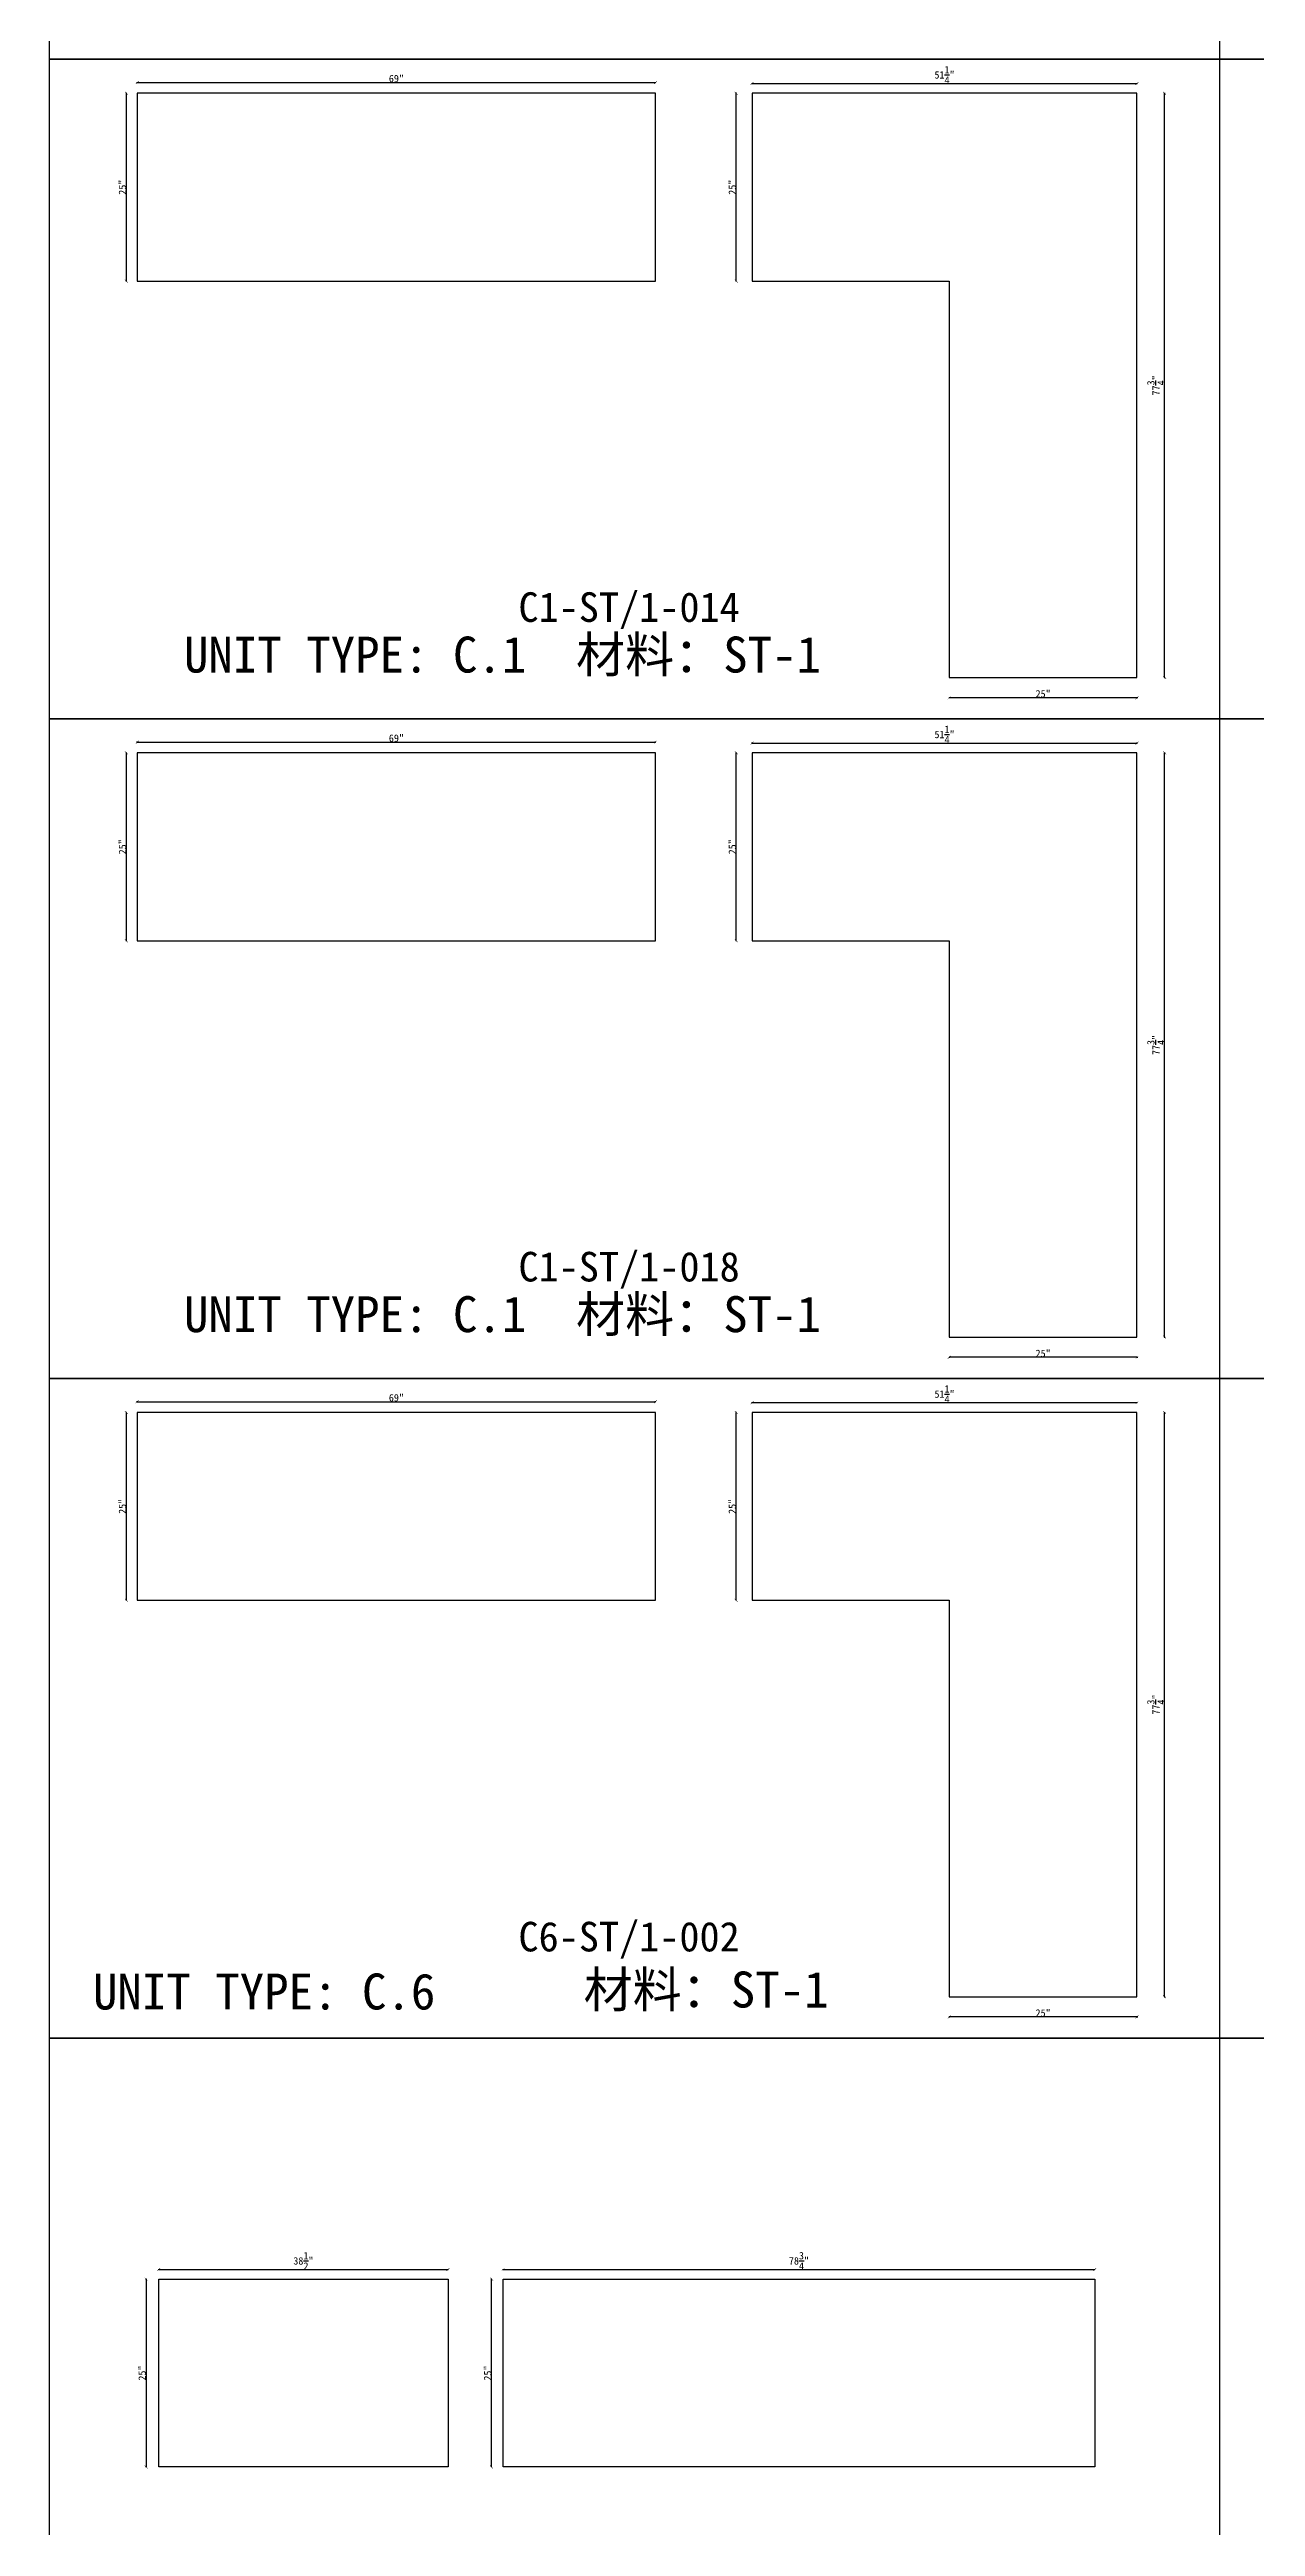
# Model space of a CAD drawing. Header units: millimetres. Extents: x -46966 to 138077, y -48408 to 2116.
# Drawn here: x 15521 to 19599, y -12752 to -4379 of the extents above; entities that cross this region are included whole.
import ezdxf
from ezdxf.enums import TextEntityAlignment as Align

# ---------------------------------------------------------------- set-up
doc = ezdxf.new("R2010")
doc.units = ezdxf.units.MM
doc.layers.add('PART_NUMBER', color=3, linetype='Continuous')
doc.styles.add('样式 1', font='')
doc.styles.get('样式 1').set_extended_font_data('NSimSun')
doc.dimstyles.new('副本 ISO-25', dxfattribs={"dimtxt": 25, "dimasz": 10, "dimexe": 1.5, "dimexo": 0.5, "dimtad": 1, "dimlfac": 0.03937, "dimlunit": 5, "dimtxsty": '样式 1', "dimblk": 'ARCHTICK', "dimcen": 2.5, "dimclrd": 256, "dimclrt": 1, "dimazin": 3, "dimtfac": 1, "dimtmove": 0, "dimatfit": 3, "dimfxlon": 1})

# ---------------------------------------------------------------- blocks, each defined once
blk = doc.blocks.new('_ArchTick')
at = {"color": 0, "linetype": 'ByBlock', "const_width": 0.15}
blk.add_lwpolyline([(-0.5, -0.5), (0.5, 0.5)], dxfattribs=at)
blk = doc.blocks.new('*D743')
at = {"color": 0, "lineweight": -2, "transparency": 16777216}
for p, q in [((15781.4, -4526.8), (15778.9, -4526.8)), ((15781.4, -5161.8), (15778.9, -5161.8))]:
    blk.add_line(p, q, dxfattribs=at)
at = {"lineweight": -2, "transparency": 16777216}
blk.add_line((15780.4, -5161.8), (15780.4, -4526.8), dxfattribs=at)
at = {"layer": 'Defpoints', "color": 0, "transparency": 16777216}
for p in [(15780.4, -4526.8), (15817.3, -4526.8), (15817.3, -5161.8)]:
    blk.add_point(p, dxfattribs=at)
at = {"lineweight": -2, "transparency": 16777216, "xscale": 10, "yscale": 10, "zscale": 10}
for p, rotation in [((15780.4, -4526.8), 90), ((15780.4, -5161.8), 270)]:
    blk.add_blockref('_ArchTick', p, dxfattribs=dict(at, rotation=rotation))
at = {"color": 1, "transparency": 16777216, "insert": (15767.3, -4844.3), "char_height": 25, "attachment_point": 5, "rotation": 90, "style": '样式 1'}
blk.add_mtext('\\A1;25"', dxfattribs=at)
blk = doc.blocks.new('*D744')
at = {"color": 0, "lineweight": -2, "transparency": 16777216}
for p, q in [((15817.3, -4491.5), (15817.3, -4489)), ((17569.9, -4491.5), (17569.9, -4489))]:
    blk.add_line(p, q, dxfattribs=at)
at = {"lineweight": -2, "transparency": 16777216}
blk.add_line((15817.3, -4490.5), (17569.9, -4490.5), dxfattribs=at)
at = {"layer": 'Defpoints', "color": 0, "transparency": 16777216}
for p in [(17569.9, -4490.5), (15817.3, -4526.8), (17569.9, -4526.8)]:
    blk.add_point(p, dxfattribs=at)
at = {"lineweight": -2, "transparency": 16777216, "xscale": 10, "yscale": 10, "zscale": 10, "rotation": 180}
blk.add_blockref('_ArchTick', (15817.3, -4490.5), dxfattribs=at)
at = {"lineweight": -2, "transparency": 16777216, "xscale": 10, "yscale": 10, "zscale": 10}
blk.add_blockref('_ArchTick', (17569.9, -4490.5), dxfattribs=at)
at = {"color": 1, "transparency": 16777216, "insert": (16693.6, -4477.3), "char_height": 25, "attachment_point": 5, "style": '样式 1'}
blk.add_mtext('\\A1;69"', dxfattribs=at)
blk = doc.blocks.new('*D745')
at = {"color": 0, "lineweight": -2, "transparency": 16777216}
for p, q in [((17896.2, -4494.7), (17896.2, -4492.2)), ((19198, -4494.7), (19198, -4492.2))]:
    blk.add_line(p, q, dxfattribs=at)
at = {"lineweight": -2, "transparency": 16777216}
blk.add_line((17896.2, -4493.7), (19198, -4493.7), dxfattribs=at)
at = {"layer": 'Defpoints', "color": 0, "transparency": 16777216}
for p in [(19198, -4493.7), (17896.2, -4526.8), (19198, -4526.8)]:
    blk.add_point(p, dxfattribs=at)
at = {"lineweight": -2, "transparency": 16777216, "xscale": 10, "yscale": 10, "zscale": 10, "rotation": 180}
blk.add_blockref('_ArchTick', (17896.2, -4493.7), dxfattribs=at)
at = {"lineweight": -2, "transparency": 16777216, "xscale": 10, "yscale": 10, "zscale": 10}
blk.add_blockref('_ArchTick', (19198, -4493.7), dxfattribs=at)
at = {"color": 1, "transparency": 16777216, "insert": (18547.1, -4464.6), "char_height": 25, "attachment_point": 5, "style": '样式 1'}
blk.add_mtext('\\A1;51{\\H1x;\\S1/4;}"', dxfattribs=at)
blk = doc.blocks.new('*D746')
at = {"color": 0, "lineweight": -2, "transparency": 16777216}
for p, q in [((17843.8, -4526.8), (17841.3, -4526.8)), ((17843.8, -5161.8), (17841.3, -5161.8))]:
    blk.add_line(p, q, dxfattribs=at)
at = {"lineweight": -2, "transparency": 16777216}
blk.add_line((17842.8, -5161.8), (17842.8, -4526.8), dxfattribs=at)
at = {"layer": 'Defpoints', "color": 0, "transparency": 16777216}
for p in [(17842.8, -4526.8), (17896.2, -4526.8), (17896.2, -5161.8)]:
    blk.add_point(p, dxfattribs=at)
at = {"lineweight": -2, "transparency": 16777216, "xscale": 10, "yscale": 10, "zscale": 10}
for p, rotation in [((17842.8, -4526.8), 90), ((17842.8, -5161.8), 270)]:
    blk.add_blockref('_ArchTick', p, dxfattribs=dict(at, rotation=rotation))
at = {"color": 1, "transparency": 16777216, "insert": (17829.6, -4844.3), "char_height": 25, "attachment_point": 5, "rotation": 90, "style": '样式 1'}
blk.add_mtext('\\A1;25"', dxfattribs=at)
blk = doc.blocks.new('*D747')
at = {"color": 0, "lineweight": -2, "transparency": 16777216}
for p, q in [((18563, -6569.1), (18563, -6571.6)), ((19198, -6569.1), (19198, -6571.6))]:
    blk.add_line(p, q, dxfattribs=at)
at = {"lineweight": -2, "transparency": 16777216}
blk.add_line((19198, -6570.1), (18563, -6570.1), dxfattribs=at)
at = {"layer": 'Defpoints', "color": 0, "transparency": 16777216}
for p in [(18563, -6501.7), (19198, -6501.7), (18563, -6570.1)]:
    blk.add_point(p, dxfattribs=at)
at = {"lineweight": -2, "transparency": 16777216, "xscale": 10, "yscale": 10, "zscale": 10, "rotation": 180}
blk.add_blockref('_ArchTick', (18563, -6570.1), dxfattribs=at)
at = {"lineweight": -2, "transparency": 16777216, "xscale": 10, "yscale": 10, "zscale": 10}
blk.add_blockref('_ArchTick', (19198, -6570.1), dxfattribs=at)
at = {"color": 1, "transparency": 16777216, "insert": (18880.5, -6556.9), "char_height": 25, "attachment_point": 5, "style": '样式 1'}
blk.add_mtext('\\A1;25"', dxfattribs=at)
blk = doc.blocks.new('*D748')
at = {"color": 0, "lineweight": -2, "transparency": 16777216}
for p, q in [((19290.2, -4526.8), (19292.7, -4526.8)), ((19290.2, -6501.7), (19292.7, -6501.7))]:
    blk.add_line(p, q, dxfattribs=at)
at = {"lineweight": -2, "transparency": 16777216}
blk.add_line((19291.2, -6501.7), (19291.2, -4526.8), dxfattribs=at)
at = {"layer": 'Defpoints', "color": 0, "transparency": 16777216}
for p in [(19198, -4526.8), (19291.2, -4526.8), (19198, -6501.7)]:
    blk.add_point(p, dxfattribs=at)
at = {"lineweight": -2, "transparency": 16777216, "xscale": 10, "yscale": 10, "zscale": 10}
for p, rotation in [((19291.2, -4526.8), 90), ((19291.2, -6501.7), 270)]:
    blk.add_blockref('_ArchTick', p, dxfattribs=dict(at, rotation=rotation))
at = {"color": 1, "transparency": 16777216, "insert": (19262.1, -5514.2), "char_height": 25, "attachment_point": 5, "rotation": 90, "style": '样式 1'}
blk.add_mtext('\\A1;77{\\H1x;\\S3/4;}"', dxfattribs=at)
blk = doc.blocks.new('*D756')
at = {"color": 0, "lineweight": -2, "transparency": 16777216}
for p, q in [((15781.4, -6756.4), (15778.9, -6756.4)), ((15781.4, -7391.4), (15778.9, -7391.4))]:
    blk.add_line(p, q, dxfattribs=at)
at = {"lineweight": -2, "transparency": 16777216}
blk.add_line((15780.4, -7391.4), (15780.4, -6756.4), dxfattribs=at)
at = {"layer": 'Defpoints', "color": 0, "transparency": 16777216}
for p in [(15780.4, -6756.4), (15817.3, -6756.4), (15817.3, -7391.4)]:
    blk.add_point(p, dxfattribs=at)
at = {"lineweight": -2, "transparency": 16777216, "xscale": 10, "yscale": 10, "zscale": 10}
for p, rotation in [((15780.4, -6756.4), 90), ((15780.4, -7391.4), 270)]:
    blk.add_blockref('_ArchTick', p, dxfattribs=dict(at, rotation=rotation))
at = {"color": 1, "transparency": 16777216, "insert": (15767.3, -7073.9), "char_height": 25, "attachment_point": 5, "rotation": 90, "style": '样式 1'}
blk.add_mtext('\\A1;25"', dxfattribs=at)
blk = doc.blocks.new('*D757')
at = {"color": 0, "lineweight": -2, "transparency": 16777216}
for p, q in [((15817.3, -6721), (15817.3, -6718.5)), ((17569.9, -6721), (17569.9, -6718.5))]:
    blk.add_line(p, q, dxfattribs=at)
at = {"lineweight": -2, "transparency": 16777216}
blk.add_line((15817.3, -6720), (17569.9, -6720), dxfattribs=at)
at = {"layer": 'Defpoints', "color": 0, "transparency": 16777216}
for p in [(15817.3, -6756.4), (17569.9, -6720), (17569.9, -6756.4)]:
    blk.add_point(p, dxfattribs=at)
at = {"lineweight": -2, "transparency": 16777216, "xscale": 10, "yscale": 10, "zscale": 10, "rotation": 180}
blk.add_blockref('_ArchTick', (15817.3, -6720), dxfattribs=at)
at = {"lineweight": -2, "transparency": 16777216, "xscale": 10, "yscale": 10, "zscale": 10}
blk.add_blockref('_ArchTick', (17569.9, -6720), dxfattribs=at)
at = {"color": 1, "transparency": 16777216, "insert": (16693.6, -6706.9), "char_height": 25, "attachment_point": 5, "style": '样式 1'}
blk.add_mtext('\\A1;69"', dxfattribs=at)
blk = doc.blocks.new('*D758')
at = {"color": 0, "lineweight": -2, "transparency": 16777216}
for p, q in [((17896.2, -6724.2), (17896.2, -6721.7)), ((19198, -6724.2), (19198, -6721.7))]:
    blk.add_line(p, q, dxfattribs=at)
at = {"lineweight": -2, "transparency": 16777216}
blk.add_line((17896.2, -6723.2), (19198, -6723.2), dxfattribs=at)
at = {"layer": 'Defpoints', "color": 0, "transparency": 16777216}
for p in [(17896.2, -6756.4), (19198, -6723.2), (19198, -6756.4)]:
    blk.add_point(p, dxfattribs=at)
at = {"lineweight": -2, "transparency": 16777216, "xscale": 10, "yscale": 10, "zscale": 10, "rotation": 180}
blk.add_blockref('_ArchTick', (17896.2, -6723.2), dxfattribs=at)
at = {"lineweight": -2, "transparency": 16777216, "xscale": 10, "yscale": 10, "zscale": 10}
blk.add_blockref('_ArchTick', (19198, -6723.2), dxfattribs=at)
at = {"color": 1, "transparency": 16777216, "insert": (18547.1, -6694.2), "char_height": 25, "attachment_point": 5, "style": '样式 1'}
blk.add_mtext('\\A1;51{\\H1x;\\S1/4;}"', dxfattribs=at)
blk = doc.blocks.new('*D759')
at = {"color": 0, "lineweight": -2, "transparency": 16777216}
for p, q in [((17843.8, -6756.4), (17841.3, -6756.4)), ((17843.8, -7391.4), (17841.3, -7391.4))]:
    blk.add_line(p, q, dxfattribs=at)
at = {"lineweight": -2, "transparency": 16777216}
blk.add_line((17842.8, -7391.4), (17842.8, -6756.4), dxfattribs=at)
at = {"layer": 'Defpoints', "color": 0, "transparency": 16777216}
for p in [(17842.8, -6756.4), (17896.2, -6756.4), (17896.2, -7391.4)]:
    blk.add_point(p, dxfattribs=at)
at = {"lineweight": -2, "transparency": 16777216, "xscale": 10, "yscale": 10, "zscale": 10}
for p, rotation in [((17842.8, -6756.4), 90), ((17842.8, -7391.4), 270)]:
    blk.add_blockref('_ArchTick', p, dxfattribs=dict(at, rotation=rotation))
at = {"color": 1, "transparency": 16777216, "insert": (17829.6, -7073.9), "char_height": 25, "attachment_point": 5, "rotation": 90, "style": '样式 1'}
blk.add_mtext('\\A1;25"', dxfattribs=at)
blk = doc.blocks.new('*D760')
at = {"color": 0, "lineweight": -2, "transparency": 16777216}
for p, q in [((18563, -8798.6), (18563, -8801.1)), ((19198, -8798.6), (19198, -8801.1))]:
    blk.add_line(p, q, dxfattribs=at)
at = {"lineweight": -2, "transparency": 16777216}
blk.add_line((19198, -8799.6), (18563, -8799.6), dxfattribs=at)
at = {"layer": 'Defpoints', "color": 0, "transparency": 16777216}
for p in [(18563, -8731.2), (19198, -8731.2), (18563, -8799.6)]:
    blk.add_point(p, dxfattribs=at)
at = {"lineweight": -2, "transparency": 16777216, "xscale": 10, "yscale": 10, "zscale": 10, "rotation": 180}
blk.add_blockref('_ArchTick', (18563, -8799.6), dxfattribs=at)
at = {"lineweight": -2, "transparency": 16777216, "xscale": 10, "yscale": 10, "zscale": 10}
blk.add_blockref('_ArchTick', (19198, -8799.6), dxfattribs=at)
at = {"color": 1, "transparency": 16777216, "insert": (18880.5, -8786.5), "char_height": 25, "attachment_point": 5, "style": '样式 1'}
blk.add_mtext('\\A1;25"', dxfattribs=at)
blk = doc.blocks.new('*D761')
at = {"color": 0, "lineweight": -2, "transparency": 16777216}
for p, q in [((19290.2, -6756.4), (19292.7, -6756.4)), ((19290.2, -8731.2), (19292.7, -8731.2))]:
    blk.add_line(p, q, dxfattribs=at)
at = {"lineweight": -2, "transparency": 16777216}
blk.add_line((19291.2, -8731.2), (19291.2, -6756.4), dxfattribs=at)
at = {"layer": 'Defpoints', "color": 0, "transparency": 16777216}
for p in [(19198, -6756.4), (19291.2, -6756.4), (19198, -8731.2)]:
    blk.add_point(p, dxfattribs=at)
at = {"lineweight": -2, "transparency": 16777216, "xscale": 10, "yscale": 10, "zscale": 10}
for p, rotation in [((19291.2, -6756.4), 90), ((19291.2, -8731.2), 270)]:
    blk.add_blockref('_ArchTick', p, dxfattribs=dict(at, rotation=rotation))
at = {"color": 1, "transparency": 16777216, "insert": (19262.1, -7743.8), "char_height": 25, "attachment_point": 5, "rotation": 90, "style": '样式 1'}
blk.add_mtext('\\A1;77{\\H1x;\\S3/4;}"', dxfattribs=at)
blk = doc.blocks.new('*D763')
at = {"color": 0, "lineweight": -2, "transparency": 16777216}
for p, q in [((15890.2, -11883.8), (15890.2, -11881.3)), ((16868.1, -11883.8), (16868.1, -11881.3))]:
    blk.add_line(p, q, dxfattribs=at)
at = {"lineweight": -2, "transparency": 16777216}
blk.add_line((15890.2, -11882.8), (16868.1, -11882.8), dxfattribs=at)
at = {"layer": 'Defpoints', "color": 0, "transparency": 16777216}
for p in [(16868.1, -11882.8), (15890.2, -11915.5), (16868.1, -11915.5)]:
    blk.add_point(p, dxfattribs=at)
at = {"lineweight": -2, "transparency": 16777216, "xscale": 10, "yscale": 10, "zscale": 10, "rotation": 180}
blk.add_blockref('_ArchTick', (15890.2, -11882.8), dxfattribs=at)
at = {"lineweight": -2, "transparency": 16777216, "xscale": 10, "yscale": 10, "zscale": 10}
blk.add_blockref('_ArchTick', (16868.1, -11882.8), dxfattribs=at)
at = {"color": 1, "transparency": 16777216, "insert": (16379.1, -11853.8), "char_height": 25, "attachment_point": 5, "style": '样式 1'}
blk.add_mtext('\\A1;38{\\H1x;\\S1/2;}"', dxfattribs=at)
blk = doc.blocks.new('*D766')
at = {"color": 0, "lineweight": -2, "transparency": 16777216}
for p, q in [((15848.2, -11915.5), (15845.7, -11915.5)), ((15848.2, -12550.5), (15845.7, -12550.5))]:
    blk.add_line(p, q, dxfattribs=at)
at = {"lineweight": -2, "transparency": 16777216}
blk.add_line((15847.2, -11915.5), (15847.2, -12550.5), dxfattribs=at)
at = {"layer": 'Defpoints', "color": 0, "transparency": 16777216}
for p in [(15890.2, -11915.5), (15847.2, -12550.5), (15890.2, -12550.5)]:
    blk.add_point(p, dxfattribs=at)
at = {"lineweight": -2, "transparency": 16777216, "xscale": 10, "yscale": 10, "zscale": 10}
for p, rotation in [((15847.2, -11915.5), 90), ((15847.2, -12550.5), 270)]:
    blk.add_blockref('_ArchTick', p, dxfattribs=dict(at, rotation=rotation))
at = {"color": 1, "transparency": 16777216, "insert": (15834.1, -12233), "char_height": 25, "attachment_point": 5, "rotation": 90, "style": '样式 1'}
blk.add_mtext('\\A1;25"', dxfattribs=at)
blk = doc.blocks.new('*D767')
at = {"color": 0, "lineweight": -2, "transparency": 16777216}
for p, q in [((17054.8, -11883.8), (17054.8, -11881.3)), ((19055.1, -11883.8), (19055.1, -11881.3))]:
    blk.add_line(p, q, dxfattribs=at)
at = {"lineweight": -2, "transparency": 16777216}
blk.add_line((17054.8, -11882.8), (19055.1, -11882.8), dxfattribs=at)
at = {"layer": 'Defpoints', "color": 0, "transparency": 16777216}
for p in [(19055.1, -11882.8), (17054.8, -11915.5), (19055.1, -11915.5)]:
    blk.add_point(p, dxfattribs=at)
at = {"lineweight": -2, "transparency": 16777216, "xscale": 10, "yscale": 10, "zscale": 10, "rotation": 180}
blk.add_blockref('_ArchTick', (17054.8, -11882.8), dxfattribs=at)
at = {"lineweight": -2, "transparency": 16777216, "xscale": 10, "yscale": 10, "zscale": 10}
blk.add_blockref('_ArchTick', (19055.1, -11882.8), dxfattribs=at)
at = {"color": 1, "transparency": 16777216, "insert": (18054.9, -11853.7), "char_height": 25, "attachment_point": 5, "style": '样式 1'}
blk.add_mtext('\\A1;78{\\H1x;\\S3/4;}"', dxfattribs=at)
blk = doc.blocks.new('*D768')
at = {"color": 0, "lineweight": -2, "transparency": 16777216}
for p, q in [((17016.5, -11915.5), (17014, -11915.5)), ((17016.5, -12550.5), (17014, -12550.5))]:
    blk.add_line(p, q, dxfattribs=at)
at = {"lineweight": -2, "transparency": 16777216}
blk.add_line((17015.5, -12550.5), (17015.5, -11915.5), dxfattribs=at)
at = {"layer": 'Defpoints', "color": 0, "transparency": 16777216}
for p in [(17015.5, -11915.5), (17054.8, -11915.5), (17054.8, -12550.5)]:
    blk.add_point(p, dxfattribs=at)
at = {"lineweight": -2, "transparency": 16777216, "xscale": 10, "yscale": 10, "zscale": 10}
for p, rotation in [((17015.5, -11915.5), 90), ((17015.5, -12550.5), 270)]:
    blk.add_blockref('_ArchTick', p, dxfattribs=dict(at, rotation=rotation))
at = {"color": 1, "transparency": 16777216, "insert": (17002.3, -12233), "char_height": 25, "attachment_point": 5, "rotation": 90, "style": '样式 1'}
blk.add_mtext('\\A1;25"', dxfattribs=at)
blk = doc.blocks.new('*D773')
at = {"color": 0, "lineweight": -2, "transparency": 16777216}
for p, q in [((15781.4, -8985.9), (15778.9, -8985.9)), ((15781.4, -9620.9), (15778.9, -9620.9))]:
    blk.add_line(p, q, dxfattribs=at)
at = {"lineweight": -2, "transparency": 16777216}
blk.add_line((15780.4, -9620.9), (15780.4, -8985.9), dxfattribs=at)
at = {"layer": 'Defpoints', "color": 0, "transparency": 16777216}
for p in [(15780.4, -8985.9), (15817.3, -8985.9), (15817.3, -9620.9)]:
    blk.add_point(p, dxfattribs=at)
at = {"lineweight": -2, "transparency": 16777216, "xscale": 10, "yscale": 10, "zscale": 10}
for p, rotation in [((15780.4, -8985.9), 90), ((15780.4, -9620.9), 270)]:
    blk.add_blockref('_ArchTick', p, dxfattribs=dict(at, rotation=rotation))
at = {"color": 1, "transparency": 16777216, "insert": (15767.3, -9303.4), "char_height": 25, "attachment_point": 5, "rotation": 90, "style": '样式 1'}
blk.add_mtext('\\A1;25"', dxfattribs=at)
blk = doc.blocks.new('*D774')
at = {"color": 0, "lineweight": -2, "transparency": 16777216}
for p, q in [((15817.3, -8950.6), (15817.3, -8948.1)), ((17569.9, -8950.6), (17569.9, -8948.1))]:
    blk.add_line(p, q, dxfattribs=at)
at = {"lineweight": -2, "transparency": 16777216}
blk.add_line((15817.3, -8949.6), (17569.9, -8949.6), dxfattribs=at)
at = {"layer": 'Defpoints', "color": 0, "transparency": 16777216}
for p in [(17569.9, -8949.6), (15817.3, -8985.9), (17569.9, -8985.9)]:
    blk.add_point(p, dxfattribs=at)
at = {"lineweight": -2, "transparency": 16777216, "xscale": 10, "yscale": 10, "zscale": 10, "rotation": 180}
blk.add_blockref('_ArchTick', (15817.3, -8949.6), dxfattribs=at)
at = {"lineweight": -2, "transparency": 16777216, "xscale": 10, "yscale": 10, "zscale": 10}
blk.add_blockref('_ArchTick', (17569.9, -8949.6), dxfattribs=at)
at = {"color": 1, "transparency": 16777216, "insert": (16693.6, -8936.5), "char_height": 25, "attachment_point": 5, "style": '样式 1'}
blk.add_mtext('\\A1;69"', dxfattribs=at)
blk = doc.blocks.new('*D775')
at = {"color": 0, "lineweight": -2, "transparency": 16777216}
for p, q in [((17896.2, -8953.8), (17896.2, -8951.3)), ((19198, -8953.8), (19198, -8951.3))]:
    blk.add_line(p, q, dxfattribs=at)
at = {"lineweight": -2, "transparency": 16777216}
blk.add_line((17896.2, -8952.8), (19198, -8952.8), dxfattribs=at)
at = {"layer": 'Defpoints', "color": 0, "transparency": 16777216}
for p in [(19198, -8952.8), (17896.2, -8985.9), (19198, -8985.9)]:
    blk.add_point(p, dxfattribs=at)
at = {"lineweight": -2, "transparency": 16777216, "xscale": 10, "yscale": 10, "zscale": 10, "rotation": 180}
blk.add_blockref('_ArchTick', (17896.2, -8952.8), dxfattribs=at)
at = {"lineweight": -2, "transparency": 16777216, "xscale": 10, "yscale": 10, "zscale": 10}
blk.add_blockref('_ArchTick', (19198, -8952.8), dxfattribs=at)
at = {"color": 1, "transparency": 16777216, "insert": (18547.1, -8923.8), "char_height": 25, "attachment_point": 5, "style": '样式 1'}
blk.add_mtext('\\A1;51{\\H1x;\\S1/4;}"', dxfattribs=at)
blk = doc.blocks.new('*D776')
at = {"color": 0, "lineweight": -2, "transparency": 16777216}
for p, q in [((17843.8, -8985.9), (17841.3, -8985.9)), ((17843.8, -9620.9), (17841.3, -9620.9))]:
    blk.add_line(p, q, dxfattribs=at)
at = {"lineweight": -2, "transparency": 16777216}
blk.add_line((17842.8, -9620.9), (17842.8, -8985.9), dxfattribs=at)
at = {"layer": 'Defpoints', "color": 0, "transparency": 16777216}
for p in [(17842.8, -8985.9), (17896.2, -8985.9), (17896.2, -9620.9)]:
    blk.add_point(p, dxfattribs=at)
at = {"lineweight": -2, "transparency": 16777216, "xscale": 10, "yscale": 10, "zscale": 10}
for p, rotation in [((17842.8, -8985.9), 90), ((17842.8, -9620.9), 270)]:
    blk.add_blockref('_ArchTick', p, dxfattribs=dict(at, rotation=rotation))
at = {"color": 1, "transparency": 16777216, "insert": (17829.6, -9303.4), "char_height": 25, "attachment_point": 5, "rotation": 90, "style": '样式 1'}
blk.add_mtext('\\A1;25"', dxfattribs=at)
blk = doc.blocks.new('*D777')
at = {"color": 0, "lineweight": -2, "transparency": 16777216}
for p, q in [((18563, -11028.2), (18563, -11030.7)), ((19198, -11028.2), (19198, -11030.7))]:
    blk.add_line(p, q, dxfattribs=at)
at = {"lineweight": -2, "transparency": 16777216}
blk.add_line((19198, -11029.2), (18563, -11029.2), dxfattribs=at)
at = {"layer": 'Defpoints', "color": 0, "transparency": 16777216}
for p in [(18563, -10960.8), (19198, -10960.8), (18563, -11029.2)]:
    blk.add_point(p, dxfattribs=at)
at = {"lineweight": -2, "transparency": 16777216, "xscale": 10, "yscale": 10, "zscale": 10, "rotation": 180}
blk.add_blockref('_ArchTick', (18563, -11029.2), dxfattribs=at)
at = {"lineweight": -2, "transparency": 16777216, "xscale": 10, "yscale": 10, "zscale": 10}
blk.add_blockref('_ArchTick', (19198, -11029.2), dxfattribs=at)
at = {"color": 1, "transparency": 16777216, "insert": (18880.5, -11016.1), "char_height": 25, "attachment_point": 5, "style": '样式 1'}
blk.add_mtext('\\A1;25"', dxfattribs=at)
blk = doc.blocks.new('*D778')
at = {"color": 0, "lineweight": -2, "transparency": 16777216}
for p, q in [((19290.2, -8985.9), (19292.7, -8985.9)), ((19290.2, -10960.8), (19292.7, -10960.8))]:
    blk.add_line(p, q, dxfattribs=at)
at = {"lineweight": -2, "transparency": 16777216}
blk.add_line((19291.2, -10960.8), (19291.2, -8985.9), dxfattribs=at)
at = {"layer": 'Defpoints', "color": 0, "transparency": 16777216}
for p in [(19198, -8985.9), (19291.2, -8985.9), (19198, -10960.8)]:
    blk.add_point(p, dxfattribs=at)
at = {"lineweight": -2, "transparency": 16777216, "xscale": 10, "yscale": 10, "zscale": 10}
for p, rotation in [((19291.2, -8985.9), 90), ((19291.2, -10960.8), 270)]:
    blk.add_blockref('_ArchTick', p, dxfattribs=dict(at, rotation=rotation))
at = {"color": 1, "transparency": 16777216, "insert": (19262.1, -9973.4), "char_height": 25, "attachment_point": 5, "rotation": 90, "style": '样式 1'}
blk.add_mtext('\\A1;77{\\H1x;\\S3/4;}"', dxfattribs=at)

msp = doc.modelspace()

# ---------------------------------------------------------------- linework, layer by layer
at = {"color": 1}
for points in [[(15520.571, -2182.31), (19477.452, -2182.31), (19477.452, -4411.877), (15520.571, -4411.877)], [(19477.452, -4411.877), (22269.327, -4411.877), (22269.327, -2182.31), (19477.452, -2182.31)], [(15520.571, -4411.877), (19477.452, -4411.877), (19477.452, -6641.444), (15520.571, -6641.444)], [(19477.452, -6641.444), (22269.327, -6641.444), (22269.327, -4411.877), (19477.452, -4411.877)], [(15520.571, -6641.444), (19477.452, -6641.444), (19477.452, -8871.012), (15520.571, -8871.012)], [(19477.452, -8871.012), (22269.327, -8871.012), (22269.327, -6641.444), (19477.452, -6641.444)], [(15520.571, -8871.012), (19477.452, -8871.012), (19477.452, -11100.579), (15520.571, -11100.579)], [(19477.452, -11100.579), (22269.327, -11100.579), (22269.327, -8871.012), (19477.452, -8871.012)], [(15520.571, -11100.579), (19477.452, -11100.579), (19477.452, -13330.146), (15520.571, -13330.146)], [(19477.452, -13330.146), (22269.327, -13330.146), (22269.327, -11100.579), (19477.452, -11100.579)]]:
    msp.add_lwpolyline(points, close=True, dxfattribs=at)
for points in [[(15817.322, -5161.803), (17569.922, -5161.803), (17569.922, -4526.803), (15817.322, -4526.803)], [(19197.967, -4526.803), (17896.217, -4526.803), (17896.217, -5161.803), (18562.967, -5161.803), (18562.967, -6501.653), (19197.967, -6501.653)], [(15817.322, -7391.371), (17569.922, -7391.371), (17569.922, -6756.371), (15817.322, -6756.371)], [(19197.967, -6756.371), (17896.217, -6756.371), (17896.217, -7391.371), (18562.967, -7391.371), (18562.967, -8731.221), (19197.967, -8731.221)], [(15817.322, -9620.938), (17569.922, -9620.938), (17569.922, -8985.938), (15817.322, -8985.938)], [(19197.967, -8985.938), (17896.217, -8985.938), (17896.217, -9620.938), (18562.967, -9620.938), (18562.967, -10960.788), (19197.967, -10960.788)], [(15890.17, -11915.466), (16868.07, -11915.466), (16868.07, -12550.466), (15890.17, -12550.466)], [(17054.825, -11915.466), (19055.075, -11915.466), (19055.075, -12550.466), (17054.825, -12550.466)]]:
    msp.add_lwpolyline(points, close=True)

# ---------------------------------------------------------------- texts
at = {"style": '样式 1'}
for s, p in [('UNIT TYPE: C.1', (15974.994, -6484.902)), ('材料：ST-1', (17301.275, -6484.902)), ('UNIT TYPE: C.1', (15974.994, -8714.469)), ('材料：ST-1', (17301.275, -8714.469)), ('UNIT TYPE: C.6', (15667.37, -11004.008)), ('材料：ST-1', (17326.656, -10997.352))]:
    msp.add_text(s, height=121.5865, dxfattribs=at).set_placement(p)
at = {"layer": 'PART_NUMBER', "color": 3, "style": '样式 1'}
for s, p in [('C1-ST/1-014', (17480.434, -6263.613)), ('C1-ST/1-018', (17480.434, -8493.181)), ('C6-ST/1-002', (17480.434, -10757.748))]:
    msp.add_text(s, height=100, dxfattribs=at).set_placement(p, align=Align.MIDDLE_CENTER)

# ---------------------------------------------------------------- dimensions: what is measured, and where the dimension line sits
for base, p1, p2, picture, middle in [((19197.967, -4493.671), (17896.217, -4526.803), (19197.967, -4526.803), '*D745', (18547.092, -4464.647)), ((17569.922, -4490.473), (15817.322, -4526.803), (17569.922, -4526.803), '*D744', (16693.622, -4477.348)), ((18562.967, -6570.069), (19197.967, -6501.653), (18562.967, -6501.653), '*D747', (18880.467, -6556.944)), ((17569.922, -6720.04), (15817.322, -6756.371), (17569.922, -6756.371), '*D757', (16693.622, -6706.915)), ((19197.967, -6723.238), (17896.217, -6756.371), (19197.967, -6756.371), '*D758', (18547.092, -6694.215)), ((18562.967, -8799.637), (19197.967, -8731.221), (18562.967, -8731.221), '*D760', (18880.467, -8786.512)), ((17569.922, -8949.607), (15817.322, -8985.938), (17569.922, -8985.938), '*D774', (16693.622, -8936.482)), ((19197.967, -8952.805), (17896.217, -8985.938), (19197.967, -8985.938), '*D775', (18547.092, -8923.782)), ((18562.967, -11029.204), (19197.967, -10960.788), (18562.967, -10960.788), '*D777', (18880.467, -11016.079)), ((16868.07, -11882.791), (15890.17, -11915.466), (16868.07, -11915.466), '*D763', (16379.12, -11853.768)), ((19055.075, -11882.791), (17054.825, -11915.466), (19055.075, -11915.466), '*D767', (18054.95, -11853.698))]:
    dim = msp.add_linear_dim(base=base, p1=p1, p2=p2, dimstyle='副本 ISO-25')
    dim.commit()
    dim.dimension.update_dxf_attribs({"geometry": picture, "text_midpoint": middle})
for base, p1, p2, picture, middle in [((15780.383, -4526.803), (15817.322, -5161.803), (15817.322, -4526.803), '*D743', (15767.258, -4844.303)), ((17842.772, -4526.803), (17896.217, -5161.803), (17896.217, -4526.803), '*D746', (17829.647, -4844.303)), ((19291.19, -4526.803), (19197.967, -6501.653), (19197.967, -4526.803), '*D748', (19262.096, -5514.228)), ((15780.383, -6756.371), (15817.322, -7391.371), (15817.322, -6756.371), '*D756', (15767.258, -7073.871)), ((17842.772, -6756.371), (17896.217, -7391.371), (17896.217, -6756.371), '*D759', (17829.647, -7073.871)), ((19291.19, -6756.371), (19197.967, -8731.221), (19197.967, -6756.371), '*D761', (19262.096, -7743.796)), ((15780.383, -8985.938), (15817.322, -9620.938), (15817.322, -8985.938), '*D773', (15767.258, -9303.438)), ((17842.772, -8985.938), (17896.217, -9620.938), (17896.217, -8985.938), '*D776', (17829.647, -9303.438)), ((19291.19, -8985.938), (19197.967, -10960.788), (19197.967, -8985.938), '*D778', (19262.096, -9973.363)), ((15847.216, -12550.466), (15890.17, -11915.466), (15890.17, -12550.466), '*D766', (15834.091, -12232.966)), ((17015.469, -11915.466), (17054.825, -12550.466), (17054.825, -11915.466), '*D768', (17002.344, -12232.966))]:
    dim = msp.add_linear_dim(base=base, p1=p1, p2=p2, angle=90, dimstyle='副本 ISO-25')
    dim.commit()
    dim.dimension.update_dxf_attribs({"geometry": picture, "text_midpoint": middle})

doc.saveas('drawing.dxf')
